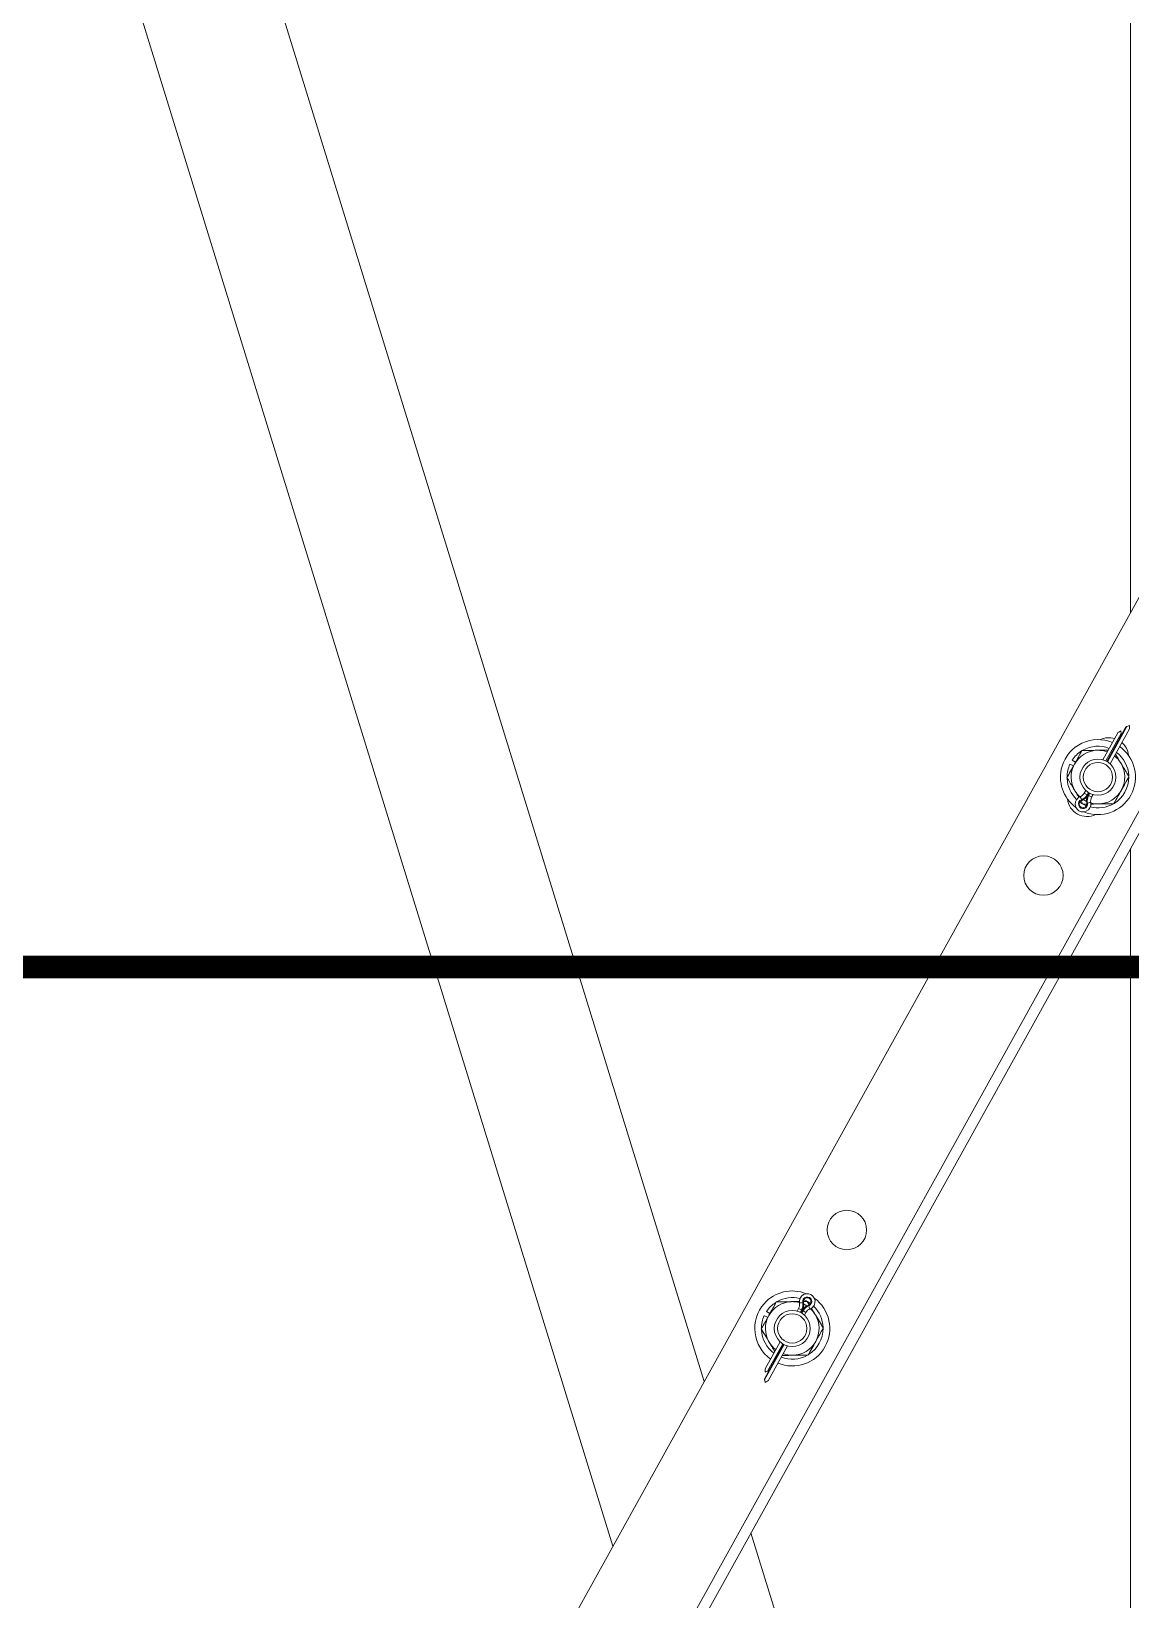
# Model space of a CAD drawing. Header units: millimetres. Extents: x -37020 to 35906, y -101 to 52234.
# Drawn here: x -341.984 to -341.496, y 326.865 to 327.562 of the extents above; entities that cross this region are included whole.
import ezdxf

# ---------------------------------------------------------------- set-up
doc = ezdxf.new("R2010")
doc.units = ezdxf.units.MM
doc.linetypes.add('TRAZO_Y_PUNTO2', pattern=[12.7, 6.35, -3.175, 0, -3.175])
doc.layers.add('ME-RIELES', color=240, linetype='TRAZO_Y_PUNTO2')

msp = doc.modelspace()

# ---------------------------------------------------------------- linework, layer by layer
at = {"color": 8, "linetype": 'Continuous', "lineweight": 15}
for p, q in [((-341.49595, 328.29562, 0.22914), (-341.49595, 327.30349, 0.22914)), ((-341.68523, 326.96202, 0.22914), (-341.89818, 327.65262, 0.22914)), ((-341.9558, 327.63485, 0.22914), (-341.72577, 326.88887, 0.22914)), ((-341.41397, 327.45138, 0.22914), (-342.01998, 326.35811, 0.22914)), ((-341.37369, 327.42906, 0.22914), (-341.9797, 326.33578, 0.22914)), ((-341.36954, 327.42675, 0.22914), (-341.97555, 326.33348, 0.22914)), ((-341.5065, 327.23742, 0.22914), (-341.49801, 327.25273, 0.22914)), ((-341.50619, 327.23723, 0.22914), (-341.49749, 327.25293, 0.22914)), ((-341.50499, 327.23633, 0.22914), (-341.49639, 327.25185, 0.22914)), ((-341.49799, 327.25274, 0.22914), (-341.49801, 327.25273, 0.22914)), ((-341.49801, 327.25273, 0.22914), (-341.49801, 327.25273, 0.22914)), ((-341.49795, 327.25275, 0.22914), (-341.49799, 327.25274, 0.22914)), ((-341.49791, 327.25277, 0.22914), (-341.49795, 327.25275, 0.22914)), ((-341.49785, 327.25279, 0.22914), (-341.49791, 327.25277, 0.22914)), ((-341.49779, 327.25281, 0.22914), (-341.49785, 327.25279, 0.22914)), ((-341.49772, 327.25284, 0.22914), (-341.49779, 327.25281, 0.22914)), ((-341.49765, 327.25287, 0.22914), (-341.49772, 327.25284, 0.22914)), ((-341.49757, 327.2529, 0.22914), (-341.49765, 327.25287, 0.22914)), ((-341.49749, 327.25293, 0.22914), (-341.49757, 327.2529, 0.22914)), ((-341.49711, 327.25307, 0.22914), (-341.49749, 327.25293, 0.22914)), ((-341.49675, 327.25321, 0.22914), (-341.49711, 327.25307, 0.22914)), ((-341.49641, 327.25334, 0.22914), (-341.49675, 327.25321, 0.22914)), ((-341.49641, 327.25283, 0.22914), (-341.49641, 327.25334, 0.22914)), ((-341.4964, 327.25241, 0.22914), (-341.49641, 327.25283, 0.22914)), ((-341.49639, 327.2521, 0.22914), (-341.4964, 327.25241, 0.22914)), ((-341.49639, 327.25191, 0.22914), (-341.49639, 327.2521, 0.22914)), ((-341.49639, 327.25185, 0.22914), (-341.49639, 327.25191, 0.22914)), ((-341.50157, 327.25014, 0.22914), (-341.50823, 327.23812, 0.22914)), ((-341.50682, 327.23758, 0.22914), (-341.50006, 327.24978, 0.22914)), ((-341.50651, 327.23742, 0.22914), (-341.49996, 327.24923, 0.22914)), ((-341.50157, 327.25014, 0.22914), (-341.50151, 327.25017, 0.22914)), ((-341.50151, 327.25017, 0.22914), (-341.50135, 327.25027, 0.22914)), ((-341.50135, 327.25027, 0.22914), (-341.50108, 327.25043, 0.22914)), ((-341.50108, 327.25043, 0.22914), (-341.50073, 327.25065, 0.22914)), ((-341.50073, 327.25065, 0.22914), (-341.50029, 327.25091, 0.22914)), ((-341.50029, 327.25091, 0.22914), (-341.50022, 327.25056, 0.22914)), ((-341.50022, 327.25056, 0.22914), (-341.50014, 327.25018, 0.22914)), ((-341.50014, 327.25018, 0.22914), (-341.50006, 327.24978, 0.22914)), ((-341.50006, 327.24978, 0.22914), (-341.50005, 327.2497, 0.22914)), ((-341.50005, 327.2497, 0.22914), (-341.50003, 327.24962, 0.22914)), ((-341.50003, 327.24962, 0.22914), (-341.50002, 327.24954, 0.22914)), ((-341.50002, 327.24954, 0.22914), (-341.5, 327.24947, 0.22914)), ((-341.5, 327.24947, 0.22914), (-341.49999, 327.2494, 0.22914)), ((-341.49999, 327.2494, 0.22914), (-341.49998, 327.24934, 0.22914)), ((-341.49998, 327.24934, 0.22914), (-341.49997, 327.24929, 0.22914)), ((-341.49997, 327.24929, 0.22914), (-341.49996, 327.24926, 0.22914)), ((-341.49996, 327.24926, 0.22914), (-341.49996, 327.24924, 0.22914)), ((-341.49996, 327.24924, 0.22914), (-341.49996, 327.24923, 0.22914)), ((-341.52035, 327.23701, 0.22914), (-341.52181, 327.23798, 0.22914)), ((-341.52126, 327.23537, 0.22914), (-341.52285, 327.2361, 0.22914)), ((-341.51577, 327.22451, 0.22914), (-341.51645, 327.22329, 0.22914)), ((-341.51645, 327.22329, 0.22914), (-341.51515, 327.22256, 0.22914)), ((-341.51515, 327.22256, 0.22914), (-341.51457, 327.2236, 0.22914)), ((-341.51484, 327.22239, 0.22914), (-341.51426, 327.22342, 0.22914)), ((-341.51483, 327.22239, 0.22914), (-341.51426, 327.22342, 0.22914)), ((-341.51452, 327.22221, 0.22914), (-341.51394, 327.22325, 0.22914)), ((-341.51843, 327.21933, 0.22914), (-341.51752, 327.21872, 0.22914)), ((-341.51823, 327.22176, 0.22914), (-341.51819, 327.22166, 0.22914)), ((-341.51819, 327.22166, 0.22914), (-341.51808, 327.22137, 0.22914)), ((-341.51808, 327.22137, 0.22914), (-341.51791, 327.22092, 0.22914)), ((-341.51791, 327.22092, 0.22914), (-341.51771, 327.22037, 0.22914)), ((-341.51705, 327.21839, 0.22914), (-341.51791, 327.21983, 0.22914)), ((-341.51771, 327.22037, 0.22914), (-341.51769, 327.2203, 0.22914)), ((-341.51769, 327.2203, 0.22914), (-341.51766, 327.22024, 0.22914)), ((-341.51766, 327.22024, 0.22914), (-341.51764, 327.22018, 0.22914)), ((-341.51764, 327.22018, 0.22914), (-341.51762, 327.22013, 0.22914)), ((-341.51762, 327.22013, 0.22914), (-341.51761, 327.22009, 0.22914)), ((-341.51761, 327.22009, 0.22914), (-341.5176, 327.22006, 0.22914)), ((-341.5176, 327.22006, 0.22914), (-341.51759, 327.22004, 0.22914)), ((-341.51759, 327.22004, 0.22914), (-341.51759, 327.22003, 0.22914)), ((-341.51752, 327.21872, 0.22914), (-341.51738, 327.21864, 0.22914)), ((-341.51616, 327.22, 0.22914), (-341.51681, 327.22039, 0.22914)), ((-341.51674, 327.21828, 0.22914), (-341.51554, 327.21773, 0.22914)), ((-341.51548, 327.21965, 0.22914), (-341.51616, 327.22, 0.22914)), ((-341.51554, 327.21773, 0.22914), (-341.51552, 327.21772, 0.22914)), ((-341.51537, 327.21881, 0.22914), (-341.51538, 327.21881, 0.22914)), ((-341.51535, 327.21881, 0.22914), (-341.51537, 327.21881, 0.22914)), ((-341.51531, 327.21882, 0.22914), (-341.51535, 327.21881, 0.22914)), ((-341.51527, 327.21883, 0.22914), (-341.51531, 327.21882, 0.22914)), ((-341.51521, 327.21884, 0.22914), (-341.51527, 327.21883, 0.22914)), ((-341.51515, 327.21885, 0.22914), (-341.51521, 327.21884, 0.22914)), ((-341.51515, 327.22256, 0.22914), (-341.51484, 327.22239, 0.22914)), ((-341.51509, 327.21886, 0.22914), (-341.51515, 327.21885, 0.22914)), ((-341.51502, 327.21888, 0.22914), (-341.51509, 327.21886, 0.22914)), ((-341.51445, 327.219, 0.22914), (-341.51502, 327.21888, 0.22914)), ((-341.51452, 327.22221, 0.22914), (-341.51483, 327.22239, 0.22914)), ((-341.51322, 327.22149, 0.22914), (-341.51452, 327.22221, 0.22914)), ((-341.51398, 327.2191, 0.22914), (-341.51445, 327.219, 0.22914)), ((-341.51367, 327.21916, 0.22914), (-341.51398, 327.2191, 0.22914)), ((-341.51357, 327.21918, 0.22914), (-341.51367, 327.21916, 0.22914)), ((-341.51322, 327.22149, 0.22914), (-341.51254, 327.22272, 0.22914)), ((-341.49595, 327.1987, 0.22914), (-341.49595, 325.83362, 0.22914)), ((-341.64397, 326.99323, 0.22914), (-341.6433, 326.99445, 0.22914)), ((-341.6433, 326.99445, 0.22914), (-341.64199, 326.99373, 0.22914)), ((-341.64294, 326.99676, 0.22914), (-341.64284, 326.99679, 0.22914)), ((-341.64284, 326.99679, 0.22914), (-341.64253, 326.99685, 0.22914)), ((-341.64199, 326.99373, 0.22914), (-341.64257, 326.99269, 0.22914)), ((-341.64253, 326.99685, 0.22914), (-341.64206, 326.99695, 0.22914)), ((-341.64168, 326.99356, 0.22914), (-341.64225, 326.99252, 0.22914)), ((-341.64168, 326.99356, 0.22914), (-341.64225, 326.99252, 0.22914)), ((-341.64206, 326.99695, 0.22914), (-341.64149, 326.99707, 0.22914)), ((-341.64199, 326.99373, 0.22914), (-341.64168, 326.99356, 0.22914)), ((-341.64136, 326.99338, 0.22914), (-341.64194, 326.99234, 0.22914)), ((-341.64136, 326.99338, 0.22914), (-341.64168, 326.99356, 0.22914)), ((-341.64149, 326.99707, 0.22914), (-341.64142, 326.99708, 0.22914)), ((-341.64142, 326.99708, 0.22914), (-341.64136, 326.99709, 0.22914)), ((-341.64136, 326.99709, 0.22914), (-341.6413, 326.99711, 0.22914)), ((-341.64006, 326.99266, 0.22914), (-341.64136, 326.99338, 0.22914)), ((-341.6413, 326.99711, 0.22914), (-341.64124, 326.99712, 0.22914)), ((-341.64124, 326.99712, 0.22914), (-341.6412, 326.99713, 0.22914)), ((-341.6412, 326.99713, 0.22914), (-341.64116, 326.99713, 0.22914)), ((-341.64116, 326.99713, 0.22914), (-341.64114, 326.99714, 0.22914)), ((-341.63946, 326.99756, 0.22914), (-341.64114, 326.99753, 0.22914)), ((-341.64114, 326.99714, 0.22914), (-341.64114, 326.99714, 0.22914)), ((-341.64035, 326.99595, 0.22914), (-341.64103, 326.99629, 0.22914)), ((-341.64099, 326.99823, 0.22914), (-341.63999, 326.99778, 0.22914)), ((-341.6397, 326.99555, 0.22914), (-341.64035, 326.99595, 0.22914)), ((-341.63999, 326.99778, 0.22914), (-341.63984, 326.9977, 0.22914)), ((-341.6392, 326.99735, 0.22914), (-341.6381, 326.99663, 0.22914)), ((-341.63892, 326.99591, 0.22914), (-341.63893, 326.99592, 0.22914)), ((-341.63892, 326.99589, 0.22914), (-341.63892, 326.99591, 0.22914)), ((-341.6389, 326.99586, 0.22914), (-341.63892, 326.99589, 0.22914)), ((-341.63889, 326.99581, 0.22914), (-341.6389, 326.99586, 0.22914)), ((-341.63887, 326.99576, 0.22914), (-341.63889, 326.99581, 0.22914)), ((-341.63885, 326.9957, 0.22914), (-341.63887, 326.99576, 0.22914)), ((-341.63882, 326.99564, 0.22914), (-341.63885, 326.9957, 0.22914)), ((-341.6388, 326.99558, 0.22914), (-341.63882, 326.99564, 0.22914)), ((-341.6386, 326.99503, 0.22914), (-341.6388, 326.99558, 0.22914)), ((-341.63843, 326.99458, 0.22914), (-341.6386, 326.99503, 0.22914)), ((-341.63832, 326.99428, 0.22914), (-341.63843, 326.99458, 0.22914)), ((-341.63829, 326.99418, 0.22914), (-341.63832, 326.99428, 0.22914)), ((-341.6381, 326.99663, 0.22914), (-341.63808, 326.99661, 0.22914)), ((-341.657, 326.99048, 0.22914), (-341.6586, 326.99121, 0.22914)), ((-341.65609, 326.99212, 0.22914), (-341.65756, 326.99309, 0.22914)), ((-341.64006, 326.99266, 0.22914), (-341.64074, 326.99144, 0.22914)), ((-341.65818, 326.9676, 0.22914), (-341.65152, 326.97962, 0.22914)), ((-341.65001, 326.97853, 0.22914), (-341.65849, 326.96322, 0.22914)), ((-341.64969, 326.97836, 0.22914), (-341.65839, 326.96267, 0.22914)), ((-341.65032, 326.97871, 0.22914), (-341.65708, 326.96652, 0.22914)), ((-341.64828, 326.97782, 0.22914), (-341.65688, 326.96231, 0.22914)), ((-341.65001, 326.97853, 0.22914), (-341.65656, 326.96672, 0.22914)), ((-341.65818, 326.9676, 0.22914), (-341.65818, 326.96753, 0.22914)), ((-341.65818, 326.96753, 0.22914), (-341.65818, 326.96734, 0.22914)), ((-341.65818, 326.96734, 0.22914), (-341.65817, 326.96704, 0.22914)), ((-341.65817, 326.96704, 0.22914), (-341.65817, 326.96662, 0.22914)), ((-341.65817, 326.96662, 0.22914), (-341.65816, 326.9661, 0.22914)), ((-341.65816, 326.9661, 0.22914), (-341.65782, 326.96623, 0.22914)), ((-341.65782, 326.96623, 0.22914), (-341.65746, 326.96637, 0.22914)), ((-341.65746, 326.96637, 0.22914), (-341.65708, 326.96652, 0.22914)), ((-341.65708, 326.96652, 0.22914), (-341.657, 326.96655, 0.22914)), ((-341.657, 326.96655, 0.22914), (-341.65692, 326.96658, 0.22914)), ((-341.65692, 326.96658, 0.22914), (-341.65685, 326.9666, 0.22914)), ((-341.65685, 326.9666, 0.22914), (-341.65678, 326.96663, 0.22914)), ((-341.65678, 326.96663, 0.22914), (-341.65672, 326.96666, 0.22914)), ((-341.65672, 326.96666, 0.22914), (-341.65666, 326.96668, 0.22914)), ((-341.65666, 326.96668, 0.22914), (-341.65662, 326.96669, 0.22914)), ((-341.65662, 326.96669, 0.22914), (-341.65658, 326.96671, 0.22914)), ((-341.65658, 326.96671, 0.22914), (-341.65656, 326.96671, 0.22914)), ((-341.65656, 326.96671, 0.22914), (-341.65656, 326.96672, 0.22914)), ((-341.65849, 326.96321, 0.22914), (-341.65849, 326.96322, 0.22914)), ((-341.65849, 326.96319, 0.22914), (-341.65849, 326.96321, 0.22914)), ((-341.65848, 326.96315, 0.22914), (-341.65849, 326.96319, 0.22914)), ((-341.65847, 326.96311, 0.22914), (-341.65848, 326.96315, 0.22914)), ((-341.65846, 326.96305, 0.22914), (-341.65847, 326.96311, 0.22914)), ((-341.65845, 326.96298, 0.22914), (-341.65846, 326.96305, 0.22914)), ((-341.65843, 326.96291, 0.22914), (-341.65845, 326.96298, 0.22914)), ((-341.65842, 326.96283, 0.22914), (-341.65843, 326.96291, 0.22914)), ((-341.6584, 326.96275, 0.22914), (-341.65842, 326.96283, 0.22914)), ((-341.65839, 326.96267, 0.22914), (-341.6584, 326.96275, 0.22914)), ((-341.65831, 326.96227, 0.22914), (-341.65839, 326.96267, 0.22914)), ((-341.65823, 326.96189, 0.22914), (-341.65831, 326.96227, 0.22914)), ((-341.65816, 326.96153, 0.22914), (-341.65823, 326.96189, 0.22914)), ((-341.65772, 326.9618, 0.22914), (-341.65816, 326.96153, 0.22914)), ((-341.65737, 326.96202, 0.22914), (-341.65772, 326.9618, 0.22914)), ((-341.6571, 326.96218, 0.22914), (-341.65737, 326.96202, 0.22914)), ((-341.65694, 326.96227, 0.22914), (-341.6571, 326.96218, 0.22914)), ((-341.65688, 326.96231, 0.22914), (-341.65694, 326.96227, 0.22914)), ((-341.53918, 326.48837, 0.22914), (-341.66447, 326.89469, 0.22914))]:
    msp.add_line(p, q, dxfattribs=at)
for centre, radius in [((-341.51038, 327.23042, 0.22914), 0.008), ((-341.51038, 327.23042, 0.22914), 0.0065), ((-341.53462, 327.18669, 0.22914), 0.00875), ((-341.62189, 327.02926, 0.22914), 0.00875), ((-341.64613, 326.98553, 0.22914), 0.008), ((-341.64613, 326.98553, 0.22914), 0.0065)]:
    msp.add_circle(centre, radius, dxfattribs=at)
for centre, radius, start, end in [((-341.51038, 327.23042, 0.22914), 0.01666, 67.3746, 163.23561), ((-341.51038, 327.23042, 0.22914), 0.0137, 68.75885, 119.42231), ((-341.50553, 327.23917, 0.22914), 0.00875, 73.20608, 115.72086), ((-341.50553, 327.23917, 0.22914), 0.00875, 6.27914, 48.79392), ((-341.51038, 327.23042, 0.22914), 0.0137, 122.13468, 146.5), ((-341.51038, 327.23042, 0.22914), 0.01191, 91, 151), ((-341.51038, 327.23042, 0.22914), 0.01666, 247.98755, 54.6254), ((-341.51038, 327.23042, 0.22914), 0.01191, 69.93407, 91), ((-341.51038, 327.23042, 0.22914), 0.01191, 31, 52.06593), ((-341.51038, 327.23042, 0.22914), 0.0137, 2.49757, 53.24115), ((-341.51038, 327.23042, 0.22914), 0.01666, 163.23561, 234.01245), ((-341.51038, 327.23042, 0.22914), 0.0137, 155.5, 179.51382), ((-341.51038, 327.23042, 0.22914), 0.01191, 151, 211), ((-341.51038, 327.23042, 0.22914), 0.0137, 301.53993, 359.97127), ((-341.51038, 327.23042, 0.22914), 0.01191, 331, 31), ((-341.51038, 327.23042, 0.22914), 0.0137, 182.71218, 226.24373), ((-341.51038, 327.23042, 0.22914), 0.01191, 211, 227.29023), ((-341.51939, 327.22491, 0.22914), 0.00336, 290.26638, 331), ((-341.51038, 327.23042, 0.22914), 0.01191, 271, 331), ((-341.51523, 327.22167, 0.22914), 0.00875, 186.27914, 295.72086), ((-341.51701, 327.21847, 0.22914), 0.00351, 110.26638, 331), ((-341.51701, 327.21847, 0.22914), 0.00203, 110.26638, 11.73362), ((-341.51701, 327.21847, 0.22914), 0.00167, 110.26638, 11.73362), ((-341.51939, 327.22491, 0.22914), 0.00485, 290.26638, 331), ((-341.51939, 327.22491, 0.22914), 0.00521, 290.26638, 331), ((-341.51028, 327.21986, 0.22914), 0.00521, 151, 191.73362), ((-341.51028, 327.21986, 0.22914), 0.00485, 151, 191.73362), ((-341.51701, 327.21847, 0.22914), 0.00351, 331, 11.73362), ((-341.51038, 327.23042, 0.22914), 0.0137, 255.75627, 300.06917), ((-341.51028, 327.21986, 0.22914), 0.00336, 151, 191.73362), ((-341.51038, 327.23042, 0.22914), 0.01191, 254.70977, 271), ((-341.64613, 326.98553, 0.22914), 0.01666, 67.98755, 138.76439), ((-341.6395, 326.99748, 0.22914), 0.00351, 331, 191.73362), ((-341.64613, 326.98553, 0.22914), 0.01666, 138.76439, 234.6254), ((-341.64613, 326.98553, 0.22914), 0.0137, 122.48618, 146.5), ((-341.64613, 326.98553, 0.22914), 0.01191, 91, 151), ((-341.64613, 326.98553, 0.22914), 0.0137, 75.75627, 119.28782), ((-341.64613, 326.98553, 0.22914), 0.01666, 247.3746, 54.01245), ((-341.64613, 326.98553, 0.22914), 0.01191, 74.70977, 91), ((-341.64623, 326.99608, 0.22914), 0.00336, 331, 11.73362), ((-341.64623, 326.99608, 0.22914), 0.00485, 331, 11.73362), ((-341.64623, 326.99608, 0.22914), 0.00521, 331, 11.73362), ((-341.63712, 326.99103, 0.22914), 0.00521, 110.26638, 151), ((-341.6395, 326.99748, 0.22914), 0.00203, 290.26638, 191.73362), ((-341.63712, 326.99103, 0.22914), 0.00485, 110.26638, 151), ((-341.6395, 326.99748, 0.22914), 0.00167, 290.26638, 191.73362), ((-341.63712, 326.99103, 0.22914), 0.00336, 110.26638, 151), ((-341.6395, 326.99748, 0.22914), 0.00351, 290.26638, 331), ((-341.64613, 326.98553, 0.22914), 0.01191, 31, 47.29023), ((-341.64613, 326.98553, 0.22914), 0.0137, 1.93083, 46.24373), ((-341.64613, 326.98553, 0.22914), 0.0137, 155.5, 179.86532), ((-341.64613, 326.98553, 0.22914), 0.01191, 151, 211), ((-341.64613, 326.98553, 0.22914), 0.01191, 331, 31), ((-341.64613, 326.98553, 0.22914), 0.0137, 182.57769, 233.24115), ((-341.64613, 326.98553, 0.22914), 0.01191, 211, 232.06593), ((-341.64613, 326.98553, 0.22914), 0.01191, 271, 331), ((-341.64613, 326.98553, 0.22914), 0.0137, 302.02873, 0.46007), ((-341.64613, 326.98553, 0.22914), 0.0137, 248.75885, 299.50243), ((-341.64613, 326.98553, 0.22914), 0.01191, 249.93407, 271)]:
    msp.add_arc(centre, radius, start, end, dxfattribs=at)
for points, knots in [([(-341.5208, 327.23619, 0.22914), (-341.52033, 327.23704, 0.22914), (-341.51938, 327.23875, 0.22914), (-341.51828, 327.24075, 0.22914), (-341.51765, 327.24188, 0.22914), (-341.51747, 327.24221, 0.22914)], [0, 0, 0, 0, 0.406636, 0.827972, 1, 1, 1, 1]), ([(-341.51747, 327.24221, 0.22914), (-341.5164, 327.24223, 0.22914), (-341.51422, 327.24227, 0.22914), (-341.51184, 327.24231, 0.22914), (-341.51062, 327.24233, 0.22914), (-341.51059, 327.24233, 0.22914)], [0, 0, 0, 0, 0.484546, 0.986748, 1, 1, 1, 1]), ([(-341.51059, 327.24233, 0.22914), (-341.50962, 327.24235, 0.22914), (-341.508, 327.24238, 0.22914), (-341.50647, 327.2424, 0.22914), (-341.50585, 327.24241, 0.22914)], [0, 0, 0, 0, 0.597277, 1, 1, 1, 1]), ([(-341.50017, 327.23655, 0.22914), (-341.50025, 327.23669, 0.22914), (-341.50078, 327.23757, 0.22914), (-341.50162, 327.23896, 0.22914), (-341.50233, 327.24015, 0.22914), (-341.50261, 327.24062, 0.22914)], [0, 0, 0, 0, 0.098345, 0.64049, 1, 1, 1, 1]), ([(-341.52414, 327.23018, 0.22914), (-341.52362, 327.23112, 0.22914), (-341.52256, 327.23302, 0.22914), (-341.52141, 327.2351, 0.22914), (-341.52082, 327.23617, 0.22914), (-341.5208, 327.23619, 0.22914)], [0, 0, 0, 0, 0.4845457, 0.9867481, 1, 1, 1, 1]), ([(-341.52059, 327.22428, 0.22914), (-341.52067, 327.22442, 0.22914), (-341.52121, 327.2253, 0.22914), (-341.5222, 327.22695, 0.22914), (-341.52329, 327.22877, 0.22914), (-341.52393, 327.22983, 0.22914), (-341.52414, 327.23018, 0.22914)], [0, 0, 0, 0, 0.066921, 0.435837, 0.815266, 1, 1, 1, 1]), ([(-341.49663, 327.23066, 0.22914), (-341.49693, 327.23116, 0.22914), (-341.49764, 327.23234, 0.22914), (-341.49882, 327.23431, 0.22914), (-341.49972, 327.2358, 0.22914), (-341.50017, 327.23655, 0.22914)], [0, 0, 0, 0, 0.265444, 0.628072, 1, 1, 1, 1]), ([(-341.49663, 327.23066, 0.22914), (-341.49715, 327.22972, 0.22914), (-341.4982, 327.22782, 0.22914), (-341.49936, 327.22574, 0.22914), (-341.49995, 327.22467, 0.22914), (-341.49996, 327.22464, 0.22914)], [0, 0, 0, 0, 0.484547, 0.986748, 1, 1, 1, 1]), ([(-341.51885, 327.22138, 0.22914), (-341.51898, 327.2216, 0.22914), (-341.51954, 327.22254, 0.22914), (-341.52014, 327.22352, 0.22914), (-341.52059, 327.22428, 0.22914)], [0, 0, 0, 0, 0.2287917, 1, 1, 1, 1]), ([(-341.49996, 327.22464, 0.22914), (-341.50043, 327.2238, 0.22914), (-341.50138, 327.22209, 0.22914), (-341.50249, 327.22009, 0.22914), (-341.50312, 327.21896, 0.22914), (-341.5033, 327.21863, 0.22914)], [0, 0, 0, 0, 0.406635, 0.827972, 1, 1, 1, 1]), ([(-341.51536, 327.21842, 0.22914), (-341.51555, 327.21841, 0.22914), (-341.51613, 327.2184, 0.22914), (-341.51668, 327.2184, 0.22914), (-341.51705, 327.21839, 0.22914)], [0, 0, 0, 0, 0.32141, 1, 1, 1, 1]), ([(-341.51017, 327.21851, 0.22914), (-341.51115, 327.21849, 0.22914), (-341.51229, 327.21847, 0.22914), (-341.51338, 327.21845, 0.22914), (-341.51355, 327.21845, 0.22914)], [0, 0, 0, 0, 0.847161, 1, 1, 1, 1]), ([(-341.5033, 327.21863, 0.22914), (-341.50437, 327.21861, 0.22914), (-341.50655, 327.21857, 0.22914), (-341.50892, 327.21853, 0.22914), (-341.51014, 327.21851, 0.22914), (-341.51017, 327.21851, 0.22914)], [0, 0, 0, 0, 0.4845457, 0.9867486, 1, 1, 1, 1]), ([(-341.65321, 326.99732, 0.22914), (-341.65373, 326.99638, 0.22914), (-341.65479, 326.99448, 0.22914), (-341.65594, 326.9924, 0.22914), (-341.65653, 326.99133, 0.22914), (-341.65655, 326.9913, 0.22914)], [0, 0, 0, 0, 0.4845457, 0.9867481, 1, 1, 1, 1]), ([(-341.64634, 326.99744, 0.22914), (-341.6465, 326.99743, 0.22914), (-341.64753, 326.99742, 0.22914), (-341.64945, 326.99738, 0.22914), (-341.65157, 326.99735, 0.22914), (-341.65281, 326.99732, 0.22914), (-341.65321, 326.99732, 0.22914)], [0, 0, 0, 0, 0.066921, 0.435837, 0.815266, 1, 1, 1, 1]), ([(-341.64295, 326.9975, 0.22914), (-341.6432, 326.99749, 0.22914), (-341.6443, 326.99747, 0.22914), (-341.64545, 326.99745, 0.22914), (-341.64634, 326.99744, 0.22914)], [0, 0, 0, 0, 0.2287917, 1, 1, 1, 1]), ([(-341.63859, 326.99611, 0.22914), (-341.63869, 326.99627, 0.22914), (-341.63898, 326.99677, 0.22914), (-341.63927, 326.99724, 0.22914), (-341.63946, 326.99756, 0.22914)], [0, 0, 0, 0, 0.32141, 1, 1, 1, 1]), ([(-341.63592, 326.99166, 0.22914), (-341.63642, 326.99249, 0.22914), (-341.63701, 326.99348, 0.22914), (-341.63757, 326.99441, 0.22914), (-341.63765, 326.99455, 0.22914)], [0, 0, 0, 0, 0.847161, 1, 1, 1, 1]), ([(-341.65655, 326.9913, 0.22914), (-341.65701, 326.99046, 0.22914), (-341.65797, 326.98874, 0.22914), (-341.65907, 326.98675, 0.22914), (-341.6597, 326.98561, 0.22914), (-341.65988, 326.98529, 0.22914)], [0, 0, 0, 0, 0.406636, 0.827972, 1, 1, 1, 1]), ([(-341.63238, 326.98577, 0.22914), (-341.63293, 326.98668, 0.22914), (-341.63405, 326.98855, 0.22914), (-341.63527, 326.99059, 0.22914), (-341.6359, 326.99163, 0.22914), (-341.63592, 326.99166, 0.22914)], [0, 0, 0, 0, 0.4845457, 0.9867486, 1, 1, 1, 1]), ([(-341.65988, 326.98529, 0.22914), (-341.65933, 326.98437, 0.22914), (-341.65821, 326.9825, 0.22914), (-341.65698, 326.98046, 0.22914), (-341.65636, 326.97942, 0.22914), (-341.65634, 326.97939, 0.22914)], [0, 0, 0, 0, 0.484546, 0.986748, 1, 1, 1, 1]), ([(-341.65634, 326.97939, 0.22914), (-341.65584, 326.97856, 0.22914), (-341.65501, 326.97717, 0.22914), (-341.65422, 326.97586, 0.22914), (-341.6539, 326.97533, 0.22914)], [0, 0, 0, 0, 0.597277, 1, 1, 1, 1]), ([(-341.63904, 326.97374, 0.22914), (-341.63853, 326.97467, 0.22914), (-341.63747, 326.97658, 0.22914), (-341.63632, 326.97866, 0.22914), (-341.63572, 326.97972, 0.22914), (-341.63571, 326.97975, 0.22914)], [0, 0, 0, 0, 0.484547, 0.986748, 1, 1, 1, 1]), ([(-341.63571, 326.97975, 0.22914), (-341.63524, 326.98059, 0.22914), (-341.63429, 326.98231, 0.22914), (-341.63319, 326.9843, 0.22914), (-341.63256, 326.98544, 0.22914), (-341.63238, 326.98577, 0.22914)], [0, 0, 0, 0, 0.406635, 0.827972, 1, 1, 1, 1]), ([(-341.64592, 326.97362, 0.22914), (-341.64608, 326.97361, 0.22914), (-341.64711, 326.97359, 0.22914), (-341.64873, 326.97357, 0.22914), (-341.65011, 326.97354, 0.22914), (-341.65066, 326.97353, 0.22914)], [0, 0, 0, 0, 0.098345, 0.64049, 1, 1, 1, 1]), ([(-341.63904, 326.97374, 0.22914), (-341.63963, 326.97373, 0.22914), (-341.641, 326.9737, 0.22914), (-341.6433, 326.97366, 0.22914), (-341.64504, 326.97363, 0.22914), (-341.64592, 326.97362, 0.22914)], [0, 0, 0, 0, 0.265444, 0.628072, 1, 1, 1, 1])]:
    msp.add_open_spline(points, degree=3, knots=knots, dxfattribs=at)
at = {"layer": 'ME-RIELES', "color": 8, "ltscale": 0.1, "const_width": 0.01, "elevation": 0.22914}
msp.add_lwpolyline([(-342.36275, 327.1461), (58.43097, 327.1276)], dxfattribs=at)

doc.saveas('drawing.dxf')
